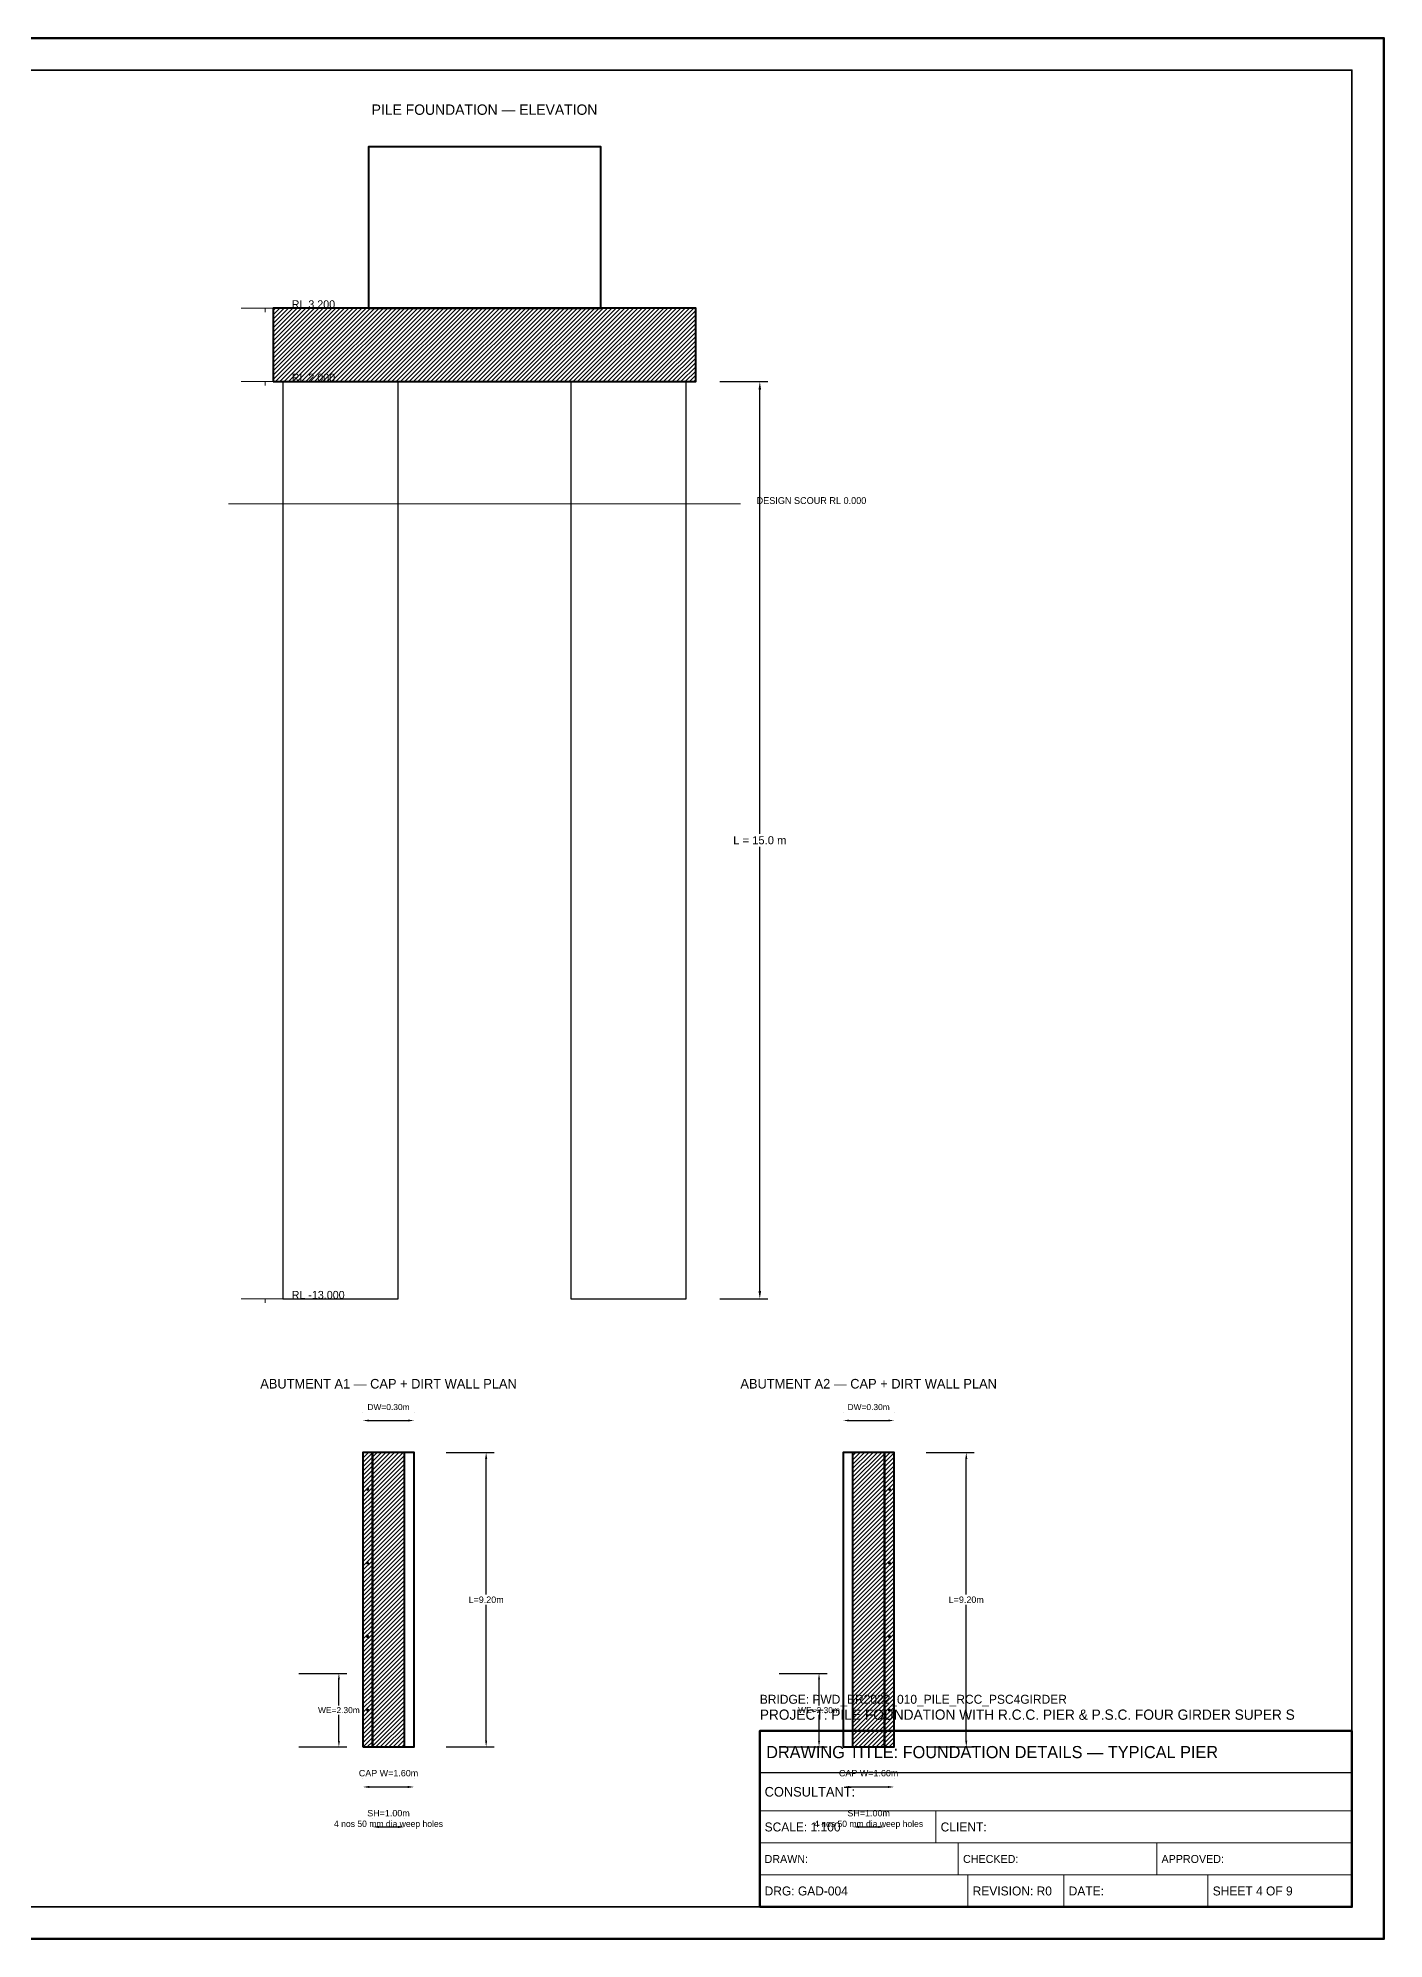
# Model space of a CAD drawing. Header units: metres. Extents: x 0 to 841, y 0 to 594.
# Drawn here: x 420 to 841, y 0 to 594 of the extents above; entities that cross this region are included whole.
import ezdxf
from ezdxf.enums import TextEntityAlignment as Align

# ---------------------------------------------------------------- set-up
doc = ezdxf.new("R2010")
doc.units = ezdxf.units.M
doc.linetypes.add('DASHED2', pattern=[0.25, 0.1875, -0.0625])
for name, color, linetype, lineweight in [('BORDER-INNER', 7, 'Continuous', 35), ('BORDER-OUTER', 7, 'Continuous', 70), ('CIVIL-SCOUR', 1, 'DASHED2', 18), ('DIM-LEVEL', 3, 'Continuous', 18), ('DIM-LINEAR', 3, 'Continuous', 18), ('FOUND-CAP', 2, 'Continuous', 35), ('FOUND-PILE', 4, 'Continuous', 35), ('STRUC-HATCHING', 8, 'Continuous', 18), ('SUB-ABUT', 3, 'Continuous', 35), ('SUB-DIRT-WALL', 3, 'Continuous', 35), ('SUB-PIER', 2, 'Continuous', 35), ('TEXT-HEADER', 7, 'Continuous', 25), ('TEXT-LEVEL', 5, 'Continuous', 18), ('TEXT-SPEC', 7, 'Continuous', 13), ('TEXT-TITLE', 7, 'Continuous', 25), ('TITLEBLK-BOX', 7, 'Continuous', 50), ('TITLEBLK-TEXT', 7, 'Continuous', 18)]:
    doc.layers.add(name, color=color, linetype=linetype, lineweight=lineweight)
doc.styles.add('BRIDGE_STD', font='Arial.ttf')
doc.dimstyles.new('pmb100', dxfattribs={"dimtxt": 2.5, "dimasz": 0.9375, "dimexe": 2.5, "dimexo": 2.5, "dimtad": 0, "dimtih": 1, "dimdec": 0, "dimtxsty": 'BRIDGE_STD', "dimcen": 2.5, "dimazin": 3, "dimtfac": 1, "dimtmove": 0, "dimatfit": 3})

msp = doc.modelspace()

# ---------------------------------------------------------------- hatches: boundary and pattern name
at = {"layer": 'STRUC-HATCHING'}
h = msp.add_hatch(dxfattribs=at)
h.set_pattern_fill('ANSI31', scale=0.3)
h.paths.add_polyline_path([(494, 486.62), (626, 486.62), (626, 509.55), (494, 509.55)])
h = msp.add_hatch(dxfattribs=at)
h.set_pattern_fill('ANSI31', scale=0.3)
h.paths.add_polyline_path([(522, 60), (525, 60), (525, 152), (522, 152)])
h = msp.add_hatch(dxfattribs=at)
h.set_pattern_fill('ANSI31', scale=0.3)
h.paths.add_polyline_path([(525, 60), (535, 60), (535, 152), (525, 152)])
h = msp.add_hatch(dxfattribs=at)
h.set_pattern_fill('ANSI31', scale=0.3)
h.paths.add_polyline_path([(675, 60), (685, 60), (685, 152), (675, 152)])
h = msp.add_hatch(dxfattribs=at)
h.set_pattern_fill('ANSI31', scale=0.3)
h.paths.add_polyline_path([(685, 60), (688, 60), (688, 152), (685, 152)])

# ---------------------------------------------------------------- linework, layer by layer
at = {"layer": 'BORDER-INNER'}
msp.add_lwpolyline([(10, 10), (831, 10), (831, 584), (10, 584), (10, 10)], dxfattribs=at)
at = {"layer": 'BORDER-OUTER'}
msp.add_lwpolyline([(0, 0), (841, 0), (841, 594), (0, 594), (0, 0)], dxfattribs=at)
at = {"layer": 'CIVIL-SCOUR', "color": 1}
msp.add_line((480, 448.41), (640, 448.41), dxfattribs=at)
at = {"layer": 'DIM-LEVEL'}
for p, q in [((484, 509.55), (499, 509.55)), ((491.5, 509.55), (491.5, 508.3)), ((484, 486.62), (499, 486.62)), ((491.5, 486.62), (491.5, 485.37)), ((484, 200), (499, 200)), ((491.5, 200), (491.5, 198.75))]:
    msp.add_line(p, q, dxfattribs=at)
at = {"layer": 'FOUND-CAP', "lineweight": 40}
msp.add_lwpolyline([(494, 486.62), (626, 486.62), (626, 509.55), (494, 509.55), (494, 486.62)], dxfattribs=at)
at = {"layer": 'FOUND-PILE', "lineweight": 30}
for points in [[(497, 200), (533, 200), (533, 486.62), (497, 486.62), (497, 200)], [(497, 200), (533, 200), (533, 486.62), (497, 486.62), (497, 200)], [(587, 200), (623, 200), (623, 486.62), (587, 486.62), (587, 200)], [(587, 200), (623, 200), (623, 486.62), (587, 486.62), (587, 200)]]:
    msp.add_lwpolyline(points, dxfattribs=at)
at = {"layer": 'SUB-ABUT', "lineweight": 40}
for points in [[(522, 60), (538, 60), (538, 152), (522, 152), (522, 60)], [(525, 60), (535, 60), (535, 152), (525, 152), (525, 60)], [(672, 60), (688, 60), (688, 152), (672, 152), (672, 60)], [(675, 60), (685, 60), (685, 152), (675, 152), (675, 60)]]:
    msp.add_lwpolyline(points, dxfattribs=at)
at = {"layer": 'SUB-DIRT-WALL', "lineweight": 40}
for points in [[(522, 60), (525, 60), (525, 152), (522, 152), (522, 60)], [(685, 60), (688, 60), (688, 152), (685, 152), (685, 60)]]:
    msp.add_lwpolyline(points, dxfattribs=at)
at = {"layer": 'SUB-DIRT-WALL', "color": 4}
for centre in [(523.5, 140.5), (686.5, 140.5), (523.5, 117.5), (686.5, 117.5), (523.5, 94.5), (686.5, 94.5), (523.5, 71.5), (686.5, 71.5)]:
    msp.add_circle(centre, 0.25, dxfattribs=at)
at = {"layer": 'SUB-PIER', "lineweight": 40}
msp.add_lwpolyline([(523.7, 509.55), (596.3, 509.55), (596.3, 560), (523.7, 560), (523.7, 509.55)], dxfattribs=at)
at = {"layer": 'TITLEBLK-BOX', "lineweight": 50}
msp.add_lwpolyline([(646, 10), (831, 10), (831, 65), (646, 65), (646, 10)], dxfattribs=at)
at = {"layer": 'TITLEBLK-BOX', "lineweight": 30}
msp.add_lwpolyline([(646, 52), (831, 52), (831, 65), (646, 65), (646, 52)], dxfattribs=at)
at = {"layer": 'TITLEBLK-BOX', "lineweight": 18}
for points in [[(646, 40), (831, 40), (831, 52), (646, 52), (646, 40)], [(646, 30), (701, 30), (701, 40), (646, 40), (646, 30)], [(701, 30), (831, 30), (831, 40), (701, 40), (701, 30)], [(646, 20), (708, 20), (708, 30), (646, 30), (646, 20)], [(708, 20), (770, 20), (770, 30), (708, 30), (708, 20)], [(770, 20), (831, 20), (831, 30), (770, 30), (770, 20)], [(646, 10), (711, 10), (711, 20), (646, 20), (646, 10)], [(711, 10), (741, 10), (741, 20), (711, 20), (711, 10)], [(741, 10), (786, 10), (786, 20), (741, 20), (741, 10)], [(786, 10), (831, 10), (831, 20), (786, 20), (786, 10)]]:
    msp.add_lwpolyline(points, dxfattribs=at)

# ---------------------------------------------------------------- texts
at = {"layer": 'CIVIL-SCOUR', "color": 1}
msp.add_text('DESIGN SCOUR RL 0.000', height=2.125, dxfattribs=at).set_placement((645, 448.41))
at = {"layer": 'TEXT-HEADER'}
for s, height, p in [('PILE FOUNDATION — ELEVATION', 3.25, (560, 570)), ('ABUTMENT A1 — CAP + DIRT WALL PLAN', 3, (530, 172)), ('ABUTMENT A2 — CAP + DIRT WALL PLAN', 3, (680, 172))]:
    msp.add_text(s, height=height, dxfattribs=at).set_placement(p, align=Align.CENTER)
at = {"layer": 'TEXT-LEVEL'}
for s, p in [('RL 3.200', (499.75, 509.55)), ('RL 2.000', (499.75, 486.62)), ('RL -13.000', (499.75, 200))]:
    msp.add_text(s, height=2.5, dxfattribs=at).set_placement(p)
at = {"layer": 'TEXT-SPEC'}
for p in [(530, 35), (680, 35)]:
    msp.add_text('4 nos 50 mm dia weep holes', height=2, dxfattribs=at).set_placement(p, align=Align.CENTER)
at = {"layer": 'TEXT-TITLE'}
for s, height, p in [('PROJECT: PILE FOUNDATION WITH R.C.C. PIER & P.S.C. FOUR GIRDER SUPER S', 3.2, (646, 68.5)), ('DRAWING TITLE: FOUNDATION DETAILS — TYPICAL PIER', 3.8, (648, 56.5))]:
    msp.add_text(s, height=height, dxfattribs=at).set_placement(p)
at = {"layer": 'TITLEBLK-TEXT'}
for s, height, p in [('BRIDGE: PWD_BR2022_010_PILE_RCC_PSC4GIRDER', 2.8, (646, 73.5)), ('CONSULTANT: ', 3, (647.5, 44.5)), ('SCALE: 1:100', 2.8, (647.5, 33.6)), ('CLIENT: ', 2.8, (702.5, 33.6)), ('DRAWN: ', 2.5, (647.5, 23.75)), ('CHECKED: ', 2.5, (709.5, 23.75)), ('APPROVED: ', 2.5, (771.5, 23.75)), ('DRG: GAD-004', 2.8, (647.5, 13.6)), ('REVISION: R0', 2.8, (712.5, 13.6)), ('DATE: ', 2.8, (742.5, 13.6)), ('SHEET 4 OF 9', 2.8, (787.5, 13.6))]:
    msp.add_text(s, height=height, dxfattribs=at).set_placement(p)

# ---------------------------------------------------------------- dimensions: what is measured, and where the dimension line sits
at = {"layer": 'DIM-LINEAR'}
for base, p1, p2, text, override in [((646, 200), (631, 200), (631, 486.62), 'L = 15.0 m', {"dimtxt": 2.5, "dimasz": 2.5, "dimgap": 1, "dimclrt": 3}), ((560.5, 60), (545.5, 60), (545.5, 152), 'L=9.20m', {"dimtxt": 2, "dimasz": 2, "dimgap": 0.8, "dimclrt": 3}), ((710.5, 60), (695.5, 60), (695.5, 152), 'L=9.20m', {"dimtxt": 2, "dimasz": 2, "dimgap": 0.8, "dimclrt": 3}), ((514.5, 60), (499.5, 60), (499.5, 83), 'WE=2.30m', {"dimtxt": 1.875, "dimasz": 1.875, "dimgap": 0.75, "dimclrt": 3}), ((664.5, 60), (649.5, 60), (649.5, 83), 'WE=2.30m', {"dimtxt": 1.875, "dimasz": 1.875, "dimgap": 0.75, "dimclrt": 3})]:
    msp.add_linear_dim(base=base, p1=p1, p2=p2, angle=90, text=text, dimstyle='pmb100', override=override, dxfattribs=at).render()
for base, p1, p2, text, override in [((522, 162), (522, 162), (538, 162), 'DW=0.30m', {"dimtxt": 1.875, "dimasz": 1.875, "dimgap": 0.75, "dimclrt": 3}), ((672, 162), (672, 162), (688, 162), 'DW=0.30m', {"dimtxt": 1.875, "dimasz": 1.875, "dimgap": 0.75, "dimclrt": 3}), ((522, 47.5), (522, 47.5), (538, 47.5), 'CAP W=1.60m', {"dimtxt": 2, "dimasz": 2, "dimgap": 0.8, "dimclrt": 3}), ((672, 47.5), (672, 47.5), (688, 47.5), 'CAP W=1.60m', {"dimtxt": 2, "dimasz": 2, "dimgap": 0.8, "dimclrt": 3}), ((525, 35), (525, 35), (535, 35), 'SH=1.00m', {"dimtxt": 2, "dimasz": 2, "dimgap": 0.8, "dimclrt": 3}), ((675, 35), (675, 35), (685, 35), 'SH=1.00m', {"dimtxt": 2, "dimasz": 2, "dimgap": 0.8, "dimclrt": 3})]:
    msp.add_linear_dim(base=base, p1=p1, p2=p2, text=text, dimstyle='pmb100', override=override, dxfattribs=at).render()

doc.saveas('drawing.dxf')
